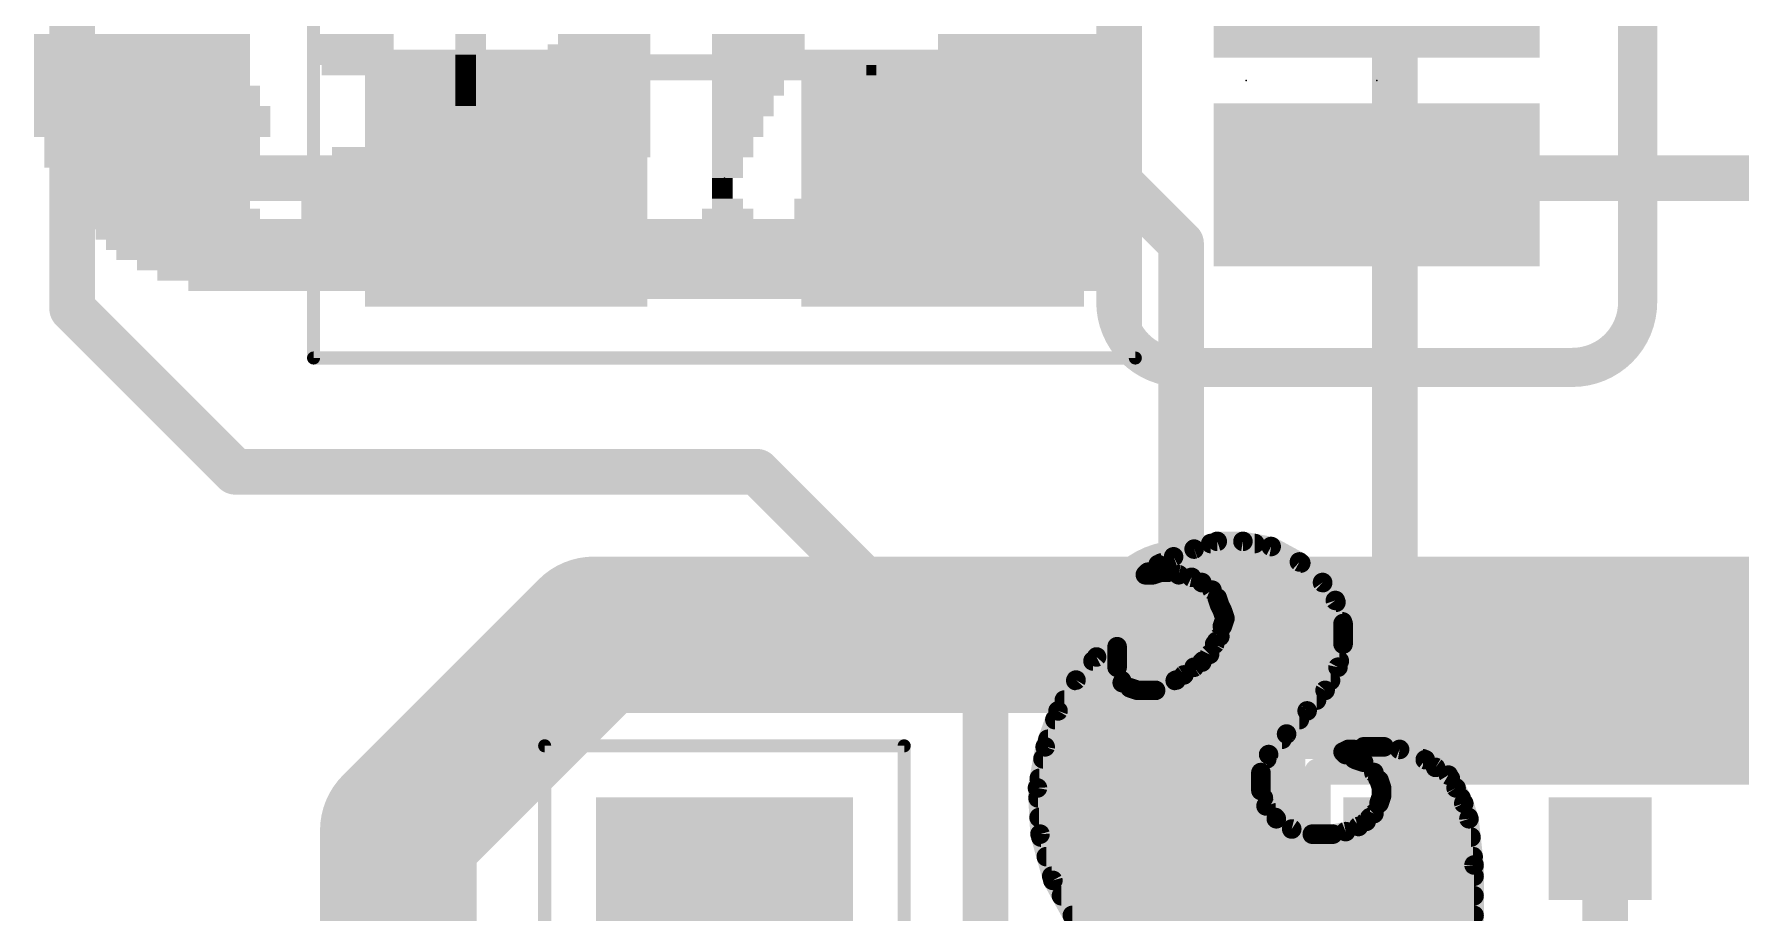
# Model space of a CAD drawing. Extents: x -37 to 70, y -13 to 33.
# Drawn here: x 6.2 to 12.85, y 13.65 to 17.07 of the extents above; entities that cross this region are included whole.
import ezdxf

# ---------------------------------------------------------------- set-up
doc = ezdxf.new("R2010")
doc.units = 0
for name, color, linetype in [('1', 12, 'CONTINUOUS'), ('16', 132, 'CONTINUOUS'), ('18', 110, 'CONTINUOUS'), ('21', 41, 'CONTINUOUS'), ('22', 40, 'CONTINUOUS'), ('23', 53, 'CONTINUOUS'), ('24', 53, 'CONTINUOUS'), ('39', 12, 'CONTINUOUS'), ('51', 53, 'CONTINUOUS')]:
    doc.layers.add(name, color=color, linetype=linetype)

# ---------------------------------------------------------------- blocks, each defined once
blk = doc.blocks.new('RECT')
blk.add_solid([(-0.5, -0.5), (0.5, -0.5), (-0.5, 0.5), (0.5, 0.5)])
blk = doc.blocks.new('ROUNDV')
at = {"const_width": 0.5}
blk.add_lwpolyline([(0, -0.25, 1), (0, 0.25, 1), (0, -0.25)], format="xyb", dxfattribs=at)

msp = doc.modelspace()

# ---------------------------------------------------------------- linework, layer by layer
at = {"layer": '1', "const_width": 0.1778}
for points in [[(6.35, 16.51), (6.35, 24.13)], [(11.5, 16.51), (11.5, 20.25)], [(6.35, 16.002), (6.35, 16.51)], [(8.04, 16.51), (6.35, 16.51)], [(9.74, 16.51), (10.414, 16.51)], [(10.668, 16.256), (10.414, 16.51)], [(15.66, 16.51), (11.5, 16.51)], [(11.5, 13.9), (11.5, 16.51)], [(10.668, 16.256), (10.668, 14.732)], [(6.985, 15.367), (6.35, 16.002)], [(9.017, 15.367), (6.985, 15.367)], [(9.906, 14.478), (9.017, 15.367)], [(10.668, 13.589), (10.668, 14.732)], [(9.906, 13.208), (9.906, 14.478)], [(12.3, 13.9), (12.319, 13.881)], [(12.319, 13.881), (12.319, 13.208)], [(11.049, 13.208), (10.668, 13.589)]]:
    msp.add_lwpolyline(points, dxfattribs=at)
at = {"layer": '1', "const_width": 0.0889}
for points in [[(6.35, 16.5545, 1), (6.35, 16.4656)], [(6.3945, 16.51, 1), (6.3056, 16.51)], [(6.3056, 16.51, 1), (6.3945, 16.51)], [(8.04, 16.4656, 1), (8.04, 16.5545)], [(9.74, 16.5545, 1), (9.74, 16.4656)], [(10.4454, 16.5414, 1), (10.3826, 16.4786)], [(10.414, 16.4656, 1), (10.414, 16.5545)], [(11.5, 16.5545, 1), (11.5, 16.4656)], [(11.5444, 16.51, 1), (11.4556, 16.51)], [(11.4556, 16.51, 1), (11.5444, 16.51)], [(10.7125, 16.256, 1), (10.6236, 16.256)], [(10.6366, 16.2246, 1), (10.6994, 16.2874)], [(6.3814, 16.0334, 1), (6.3186, 15.9706)], [(6.3056, 16.002, 1), (6.3945, 16.002)], [(6.985, 15.4115, 1), (6.985, 15.3226)], [(6.9536, 15.3356, 1), (7.0164, 15.3984)], [(9.0484, 15.3984, 1), (8.9856, 15.3356)], [(9.017, 15.3226, 1), (9.017, 15.4115)], [(10.7125, 14.732, 1), (10.6236, 14.732)], [(10.6236, 14.732, 1), (10.7125, 14.732)], [(9.9505, 14.478, 1), (9.8616, 14.478)], [(9.8746, 14.4466, 1), (9.9374, 14.5094)], [(12.3314, 13.9314, 1), (12.2686, 13.8686)], [(12.3635, 13.881, 1), (12.2746, 13.881)], [(12.2876, 13.8496, 1), (12.3504, 13.9124)], [(11.4556, 13.9, 1), (11.5444, 13.9)], [(10.6994, 13.6204, 1), (10.6366, 13.5576)]]:
    msp.add_lwpolyline(points, format="xyb", dxfattribs=at)
at = {"layer": '16', "const_width": 0.6096}
for points in [[(8.382, 14.732), (7.62, 13.97)], [(10.668, 14.732), (8.382, 14.732)], [(10.668, 14.732), (13.707, 14.732)], [(7.62, 13.97), (7.62, 13.208)]]:
    msp.add_lwpolyline(points, dxfattribs=at)
at = {"layer": '16', "const_width": 0.3048}
for points in [[(8.382, 14.8844, 1), (8.382, 14.5796)], [(8.4898, 14.6242, 1), (8.2742, 14.8398)], [(10.668, 14.8844, 1), (10.668, 14.5796)], [(10.668, 14.5796, 1), (10.668, 14.8844)], [(7.5122, 14.0778, 1), (7.7278, 13.8622)], [(7.7724, 13.97, 1), (7.4676, 13.97)]]:
    msp.add_lwpolyline(points, format="xyb", dxfattribs=at)
at = {"layer": '21', "const_width": 0.2032}
for points in [[(11.05, 11.05), (11.05, 14.35)], [(14.35, 14.35), (11.05, 14.35)]]:
    msp.add_lwpolyline(points, dxfattribs=at)
at = {"layer": '21', "const_width": 0.1016}
for points in [[(11.1008, 14.35, 1), (10.9992, 14.35)], [(11.05, 14.4008, 1), (11.05, 14.2992)]]:
    msp.add_lwpolyline(points, format="xyb", dxfattribs=at)
at = {"layer": '22'}
for points, const_width in [([(10.414, 17.7546), (10.414, 16.0274)], 0.1524), ([(12.446, 16.0274), (12.446, 17.7546)], 0.1524), ([(10.668, 15.7734), (12.192, 15.7734)], 0.1524), ([(10.639, 15.036), (10.719, 15.066)], 0.0762), ([(10.719, 15.066), (10.809, 15.096)], 0.0762), ([(10.7838, 15.0876), (10.9552, 15.0876)], 0.0762), ([(10.809, 15.096), (10.909, 15.096)], 0.0762), ([(10.909, 15.096), (11.019, 15.076)], 0.0762), ([(11.019, 15.076), (11.129, 15.016)], 0.0762), ([(10.539, 14.976), (10.579, 15.006)], 0.0762), ([(10.579, 15.006), (10.639, 15.036)], 0.0762), ([(10.5898, 15.0114), (11.1342, 15.0114)], 0.0762), ([(11.129, 15.016), (11.219, 14.936)], 0.0762), ([(10.529, 14.966), (10.539, 14.976)], 0.0762), ([(10.559, 14.966), (10.529, 14.966)], 0.0762), ([(10.589, 14.976), (10.559, 14.966)], 0.0762), ([(10.619, 14.976), (10.589, 14.976)], 0.0762), ([(10.659, 14.966), (10.619, 14.976)], 0.0762), ([(10.709, 14.956), (10.659, 14.966)], 0.0762), ([(10.749, 14.936), (10.709, 14.956)], 0.0762), ([(10.789, 14.906), (10.749, 14.936)], 0.0762), ([(10.7501, 14.9352), (11.2196, 14.9352)], 0.0762), ([(11.219, 14.936), (11.269, 14.866)], 0.0762), ([(10.809, 14.876), (10.789, 14.906)], 0.0762), ([(10.819, 14.846), (10.809, 14.876)], 0.0762), ([(10.8147, 14.859), (11.2713, 14.859)], 0.0762), ([(11.269, 14.866), (11.299, 14.776)], 0.0762), ([(10.829, 14.826), (10.819, 14.846)], 0.0762), ([(10.839, 14.796), (10.829, 14.826)], 0.0762), ([(10.829, 14.766), (10.839, 14.796)], 0.0762), ([(10.8346, 14.7828), (11.2967, 14.7828)], 0.0762), ([(10.799, 14.696), (10.819, 14.726)], 0.0762), ([(10.819, 14.726), (10.829, 14.766)], 0.0762), ([(11.299, 14.776), (11.299, 14.696)], 0.0762), ([(10.339, 14.646), (10.419, 14.686)], 0.0762), ([(10.419, 14.686), (10.419, 14.606)], 0.0762), ([(10.749, 14.626), (10.779, 14.656)], 0.0762), ([(10.779, 14.656), (10.799, 14.696)], 0.0762), ([(10.8061, 14.7066), (11.299, 14.7066)], 0.0762), ([(11.299, 14.696), (11.279, 14.606)], 0.0762), ([(10.259, 14.556), (10.339, 14.646)], 0.0762), ([(10.3251, 14.6304), (10.419, 14.6304)], 0.0762), ([(10.419, 14.606), (10.439, 14.546)], 0.0762), ([(10.679, 14.576), (10.719, 14.606)], 0.0762), ([(10.719, 14.606), (10.749, 14.626)], 0.0762), ([(10.7534, 14.6304), (11.2844, 14.6304)], 0.0762), ([(11.279, 14.606), (11.229, 14.516)], 0.0762), ([(10.189, 14.436), (10.259, 14.556)], 0.0762), ([(10.258, 14.5542), (10.4363, 14.5542)], 0.0762), ([(10.439, 14.546), (10.469, 14.526)], 0.0762), ([(10.469, 14.526), (10.499, 14.516)], 0.0762), ([(10.569, 14.516), (10.649, 14.556)], 0.0762), ([(10.6454, 14.5542), (11.2502, 14.5542)], 0.0762), ([(10.649, 14.556), (10.679, 14.576)], 0.0762), ([(10.2135, 14.478), (11.1958, 14.478)], 0.0762), ([(10.499, 14.516), (10.569, 14.516)], 0.0762), ([(11.229, 14.516), (11.159, 14.436)], 0.0762), ([(10.139, 14.296), (10.189, 14.436)], 0.0762), ([(10.1768, 14.4018), (11.1286, 14.4018)], 0.0762), ([(11.159, 14.436), (11.079, 14.346)], 0.0762), ([(10.1496, 14.3256), (11.0612, 14.3256)], 0.0762), ([(11.079, 14.346), (11.009, 14.266)], 0.0762), ([(10.109, 14.136), (10.139, 14.296)], 0.0762), ([(11.009, 14.266), (10.979, 14.196)], 0.0762), ([(11.299, 14.276), (11.319, 14.286)], 0.0762), ([(11.309, 14.266), (11.299, 14.276)], 0.0762), ([(11.349, 14.246), (11.309, 14.266)], 0.0762), ([(11.319, 14.286), (11.339, 14.286)], 0.0762), ([(11.339, 14.286), (11.379, 14.296)], 0.0762), ([(11.379, 14.296), (11.459, 14.296)], 0.0762), ([(11.459, 14.296), (11.519, 14.286)], 0.0762), ([(11.519, 14.286), (11.619, 14.246)], 0.0762), ([(10.1303, 14.2494), (11.0019, 14.2494)], 0.0762), ([(10.979, 14.196), (10.979, 14.126)], 0.0762), ([(11.3422, 14.2494), (11.6105, 14.2494)], 0.0762), ([(11.379, 14.236), (11.349, 14.246)], 0.0762), ([(11.419, 14.196), (11.379, 14.236)], 0.0762), ([(11.439, 14.166), (11.419, 14.196)], 0.0762), ([(11.619, 14.246), (11.659, 14.216)], 0.0762), ([(11.659, 14.216), (11.709, 14.186)], 0.0762), ([(11.709, 14.186), (11.739, 14.136)], 0.0762), ([(10.119, 13.956), (10.109, 14.136)], 0.0762), ([(10.116, 14.1732), (10.979, 14.1732)], 0.0762), ([(10.979, 14.126), (10.999, 14.066)], 0.0762), ([(11.4342, 14.1732), (11.7167, 14.1732)], 0.0762), ([(11.449, 14.136), (11.439, 14.166)], 0.0762), ([(11.449, 14.106), (11.449, 14.136)], 0.0762), ([(11.739, 14.136), (11.769, 14.076)], 0.0762), ([(10.1112, 14.097), (10.9887, 14.097)], 0.0762), ([(10.999, 14.066), (11.039, 14.016)], 0.0762), ([(11.419, 14.036), (11.439, 14.076)], 0.0762), ([(11.439, 14.076), (11.449, 14.106)], 0.0762), ([(11.446, 14.097), (11.7585, 14.097)], 0.0762), ([(11.769, 14.076), (11.789, 14.016)], 0.0762), ([(10.1154, 14.0208), (11.0352, 14.0208)], 0.0762), ([(11.039, 14.016), (11.099, 13.976)], 0.0762), ([(11.309, 13.966), (11.359, 13.986)], 0.0762), ([(11.359, 13.986), (11.389, 14.006)], 0.0762), ([(11.389, 14.006), (11.419, 14.036)], 0.0762), ([(11.4038, 14.0208), (11.7874, 14.0208)], 0.0762), ([(11.789, 14.016), (11.809, 13.836)], 0.0762), ([(10.169, 13.776), (10.119, 13.956)], 0.0762), ([(10.1222, 13.9446), (11.7969, 13.9446)], 0.0762), ([(11.099, 13.976), (11.179, 13.956)], 0.0762), ([(11.179, 13.956), (11.259, 13.956)], 0.0762), ([(11.259, 13.956), (11.309, 13.966)], 0.0762), ([(10.1433, 13.8684), (11.8054, 13.8684)], 0.0762), ([(10.1645, 13.7922), (11.809, 13.7922)], 0.0762), ([(11.809, 13.836), (11.809, 12.556)], 0.0762), ([(10.269, 13.596), (10.169, 13.776)], 0.0762), ([(10.2023, 13.716), (11.809, 13.716)], 0.0762), ([(10.2447, 13.6398), (11.809, 13.6398)], 0.0762)]:
    msp.add_lwpolyline(points, dxfattribs=dict(at, const_width=const_width))
for points, const_width in [([(10.414, 16.0274, 0.4142), (10.668, 15.7734)], 0.1524), ([(10.4521, 16.0274, 1), (10.3759, 16.0274)], 0.0762), ([(12.192, 15.7734, 0.4142), (12.446, 16.0274)], 0.1524), ([(12.4841, 16.0274, 1), (12.4079, 16.0274)], 0.0762), ([(10.3759, 16.0274, 1), (10.4521, 16.0274)], 0.0762), ([(12.4079, 16.0274, 1), (12.4841, 16.0274)], 0.0762), ([(10.668, 15.8115, 1), (10.668, 15.7353)], 0.0762), ([(10.668, 15.7353, 1), (10.668, 15.8115)], 0.0762), ([(12.192, 15.8115, 1), (12.192, 15.7353)], 0.0762), ([(12.192, 15.7353, 1), (12.192, 15.8115)], 0.0762), ([(10.713, 15.0841, 1), (10.725, 15.0479)], 0.0381), ([(10.7257, 15.0482, 1), (10.7123, 15.0838)], 0.0381), ([(10.7838, 15.1067, 1), (10.7838, 15.0686)], 0.0381), ([(10.809, 15.1151, 1), (10.809, 15.077)], 0.0381), ([(10.815, 15.0779, 1), (10.803, 15.1141)], 0.0381), ([(10.9124, 15.1147, 1), (10.9056, 15.0773)], 0.0381), ([(10.909, 15.077, 1), (10.909, 15.1151)], 0.0381), ([(10.9552, 15.0686, 1), (10.9552, 15.1067)], 0.0381), ([(11.0281, 15.0927, 1), (11.0099, 15.0593)], 0.0381), ([(11.0156, 15.0573, 1), (11.0224, 15.0947)], 0.0381), ([(10.5705, 15.023, 1), (10.5875, 14.989)], 0.0381), ([(10.5904, 14.9908, 1), (10.5676, 15.0212)], 0.0381), ([(10.5898, 15.0305, 1), (10.5898, 14.9924)], 0.0381), ([(10.6323, 15.0538, 1), (10.6457, 15.0182)], 0.0381), ([(10.6475, 15.019, 1), (10.6305, 15.053)], 0.0381), ([(11.1417, 15.0302, 1), (11.1163, 15.0018)], 0.0381), ([(11.1199, 14.9993, 1), (11.1381, 15.0327)], 0.0381), ([(11.1342, 14.9924, 1), (11.1342, 15.0305)], 0.0381), ([(10.529, 14.9851, 1), (10.529, 14.947)], 0.0381), ([(10.5155, 14.9795, 1), (10.5425, 14.9525)], 0.0381), ([(10.5276, 14.9912, 1), (10.5504, 14.9608)], 0.0381), ([(10.5525, 14.9625, 1), (10.5255, 14.9895)], 0.0381), ([(10.553, 14.9841, 1), (10.565, 14.9479)], 0.0381), ([(10.559, 14.947, 1), (10.559, 14.9851)], 0.0381), ([(10.589, 14.9951, 1), (10.589, 14.957)], 0.0381), ([(10.595, 14.9579, 1), (10.583, 14.9941)], 0.0381), ([(10.6236, 14.9945, 1), (10.6144, 14.9575)], 0.0381), ([(10.619, 14.957, 1), (10.619, 14.9951)], 0.0381), ([(10.6627, 14.9847, 1), (10.6553, 14.9473)], 0.0381), ([(10.6544, 14.9475, 1), (10.6636, 14.9845)], 0.0381), ([(10.7175, 14.973, 1), (10.7005, 14.939)], 0.0381), ([(10.7053, 14.9373, 1), (10.7127, 14.9747)], 0.0381), ([(10.7604, 14.9512, 1), (10.7376, 14.9208)], 0.0381), ([(10.7501, 14.9543, 1), (10.7501, 14.9162)], 0.0381), ([(10.7405, 14.919, 1), (10.7575, 14.953)], 0.0381), ([(11.2345, 14.9471, 1), (11.2035, 14.9249)], 0.0381), ([(11.2063, 14.9218, 1), (11.2317, 14.9502)], 0.0381), ([(11.2196, 14.9162, 1), (11.2196, 14.9543)], 0.0381), ([(10.8049, 14.9166, 1), (10.7731, 14.8954)], 0.0381), ([(10.7776, 14.8908, 1), (10.8004, 14.9212)], 0.0381), ([(10.8271, 14.882, 1), (10.7909, 14.87)], 0.0381), ([(10.7931, 14.8654, 1), (10.8249, 14.8866)], 0.0381), ([(10.8147, 14.878, 1), (10.8147, 14.8399)], 0.0381), ([(11.2871, 14.872, 1), (11.2509, 14.86)], 0.0381), ([(11.2535, 14.8549, 1), (11.2845, 14.8771)], 0.0381), ([(11.2713, 14.8399, 1), (11.2713, 14.878)], 0.0381), ([(10.836, 14.8545, 1), (10.802, 14.8375)], 0.0381), ([(10.8009, 14.84, 1), (10.8371, 14.852)], 0.0381), ([(10.8471, 14.832, 1), (10.8109, 14.82)], 0.0381), ([(10.812, 14.8175, 1), (10.846, 14.8345)], 0.0381), ([(10.8346, 14.8018, 1), (10.8346, 14.7637)], 0.0381), ([(10.8571, 14.79, 1), (10.8209, 14.802)], 0.0381), ([(10.8209, 14.79, 1), (10.8571, 14.802)], 0.0381), ([(11.2967, 14.7637, 1), (11.2967, 14.8018)], 0.0381), ([(10.8349, 14.7154, 1), (10.8031, 14.7366)], 0.0381), ([(10.8109, 14.772, 1), (10.8471, 14.76)], 0.0381), ([(10.8475, 14.7614, 1), (10.8105, 14.7706)], 0.0381), ([(11.3181, 14.776, 1), (11.28, 14.776)], 0.0381), ([(11.2809, 14.77, 1), (11.3171, 14.782)], 0.0381), ([(10.4381, 14.686, 1), (10.4, 14.686)], 0.0381), ([(10.4275, 14.669, 1), (10.4105, 14.703)], 0.0381), ([(10.7925, 14.6425, 1), (10.7655, 14.6695)], 0.0381), ([(10.7831, 14.7066, 1), (10.8149, 14.6854)], 0.0381), ([(10.816, 14.6875, 1), (10.782, 14.7045)], 0.0381), ([(10.8061, 14.7256, 1), (10.8061, 14.6875)], 0.0381), ([(10.8005, 14.7306, 1), (10.8375, 14.7214)], 0.0381), ([(11.28, 14.696, 1), (11.3181, 14.696)], 0.0381), ([(11.3176, 14.6919, 1), (11.2804, 14.7001)], 0.0381), ([(11.299, 14.6875, 1), (11.299, 14.7256)], 0.0381), ([(10.3251, 14.6494, 1), (10.3251, 14.6113)], 0.0381), ([(10.3305, 14.663, 1), (10.3475, 14.629)], 0.0381), ([(10.3532, 14.6333, 1), (10.3248, 14.6587)], 0.0381), ([(10.4371, 14.612, 1), (10.4009, 14.6)], 0.0381), ([(10.4, 14.606, 1), (10.4381, 14.606)], 0.0381), ([(10.419, 14.6113, 1), (10.419, 14.6494)], 0.0381), ([(10.7084, 14.6219, 1), (10.7296, 14.5901)], 0.0381), ([(10.7304, 14.5908, 1), (10.7076, 14.6212)], 0.0381), ([(10.7355, 14.6395, 1), (10.7625, 14.6125)], 0.0381), ([(10.7534, 14.6494, 1), (10.7534, 14.6113)], 0.0381), ([(10.7596, 14.6101, 1), (10.7384, 14.6419)], 0.0381), ([(10.762, 14.6645, 1), (10.796, 14.6475)], 0.0381), ([(11.2604, 14.6101, 1), (11.2976, 14.6019)], 0.0381), ([(11.2957, 14.5967, 1), (11.2623, 14.6153)], 0.0381), ([(11.2844, 14.6113, 1), (11.2844, 14.6494)], 0.0381), ([(10.258, 14.5733, 1), (10.258, 14.5352)], 0.0381), ([(10.2448, 14.5687, 1), (10.2732, 14.5433)], 0.0381), ([(10.2755, 14.5464, 1), (10.2425, 14.5656)], 0.0381), ([(10.4496, 14.5619, 1), (10.4284, 14.5301)], 0.0381), ([(10.4209, 14.54, 1), (10.4571, 14.552)], 0.0381), ([(10.4363, 14.5352, 1), (10.4363, 14.5733)], 0.0381), ([(10.475, 14.5441, 1), (10.463, 14.5079)], 0.0381), ([(10.4584, 14.5101, 1), (10.4796, 14.5419)], 0.0381), ([(10.6454, 14.5733, 1), (10.6454, 14.5352)], 0.0381), ([(10.6384, 14.5719, 1), (10.6596, 14.5401)], 0.0381), ([(10.6575, 14.539, 1), (10.6405, 14.573)], 0.0381), ([(10.6676, 14.5912, 1), (10.6904, 14.5608)], 0.0381), ([(10.6896, 14.5601, 1), (10.6684, 14.5919)], 0.0381), ([(11.2502, 14.5352, 1), (11.2502, 14.5733)], 0.0381), ([(10.2135, 14.4971, 1), (10.2135, 14.459)], 0.0381), ([(10.499, 14.5351, 1), (10.499, 14.497)], 0.0381), ([(10.493, 14.4979, 1), (10.505, 14.5341)], 0.0381), ([(10.5605, 14.533, 1), (10.5775, 14.499)], 0.0381), ([(10.569, 14.497, 1), (10.569, 14.5351)], 0.0381), ([(11.1958, 14.459, 1), (11.1958, 14.4971)], 0.0381), ([(11.2123, 14.5253, 1), (11.2457, 14.5067)], 0.0381), ([(11.2433, 14.5035, 1), (11.2147, 14.5285)], 0.0381), ([(10.1768, 14.4209, 1), (10.1768, 14.3828)], 0.0381), ([(10.1725, 14.4456, 1), (10.2055, 14.4264)], 0.0381), ([(10.2069, 14.4296, 1), (10.1711, 14.4424)], 0.0381), ([(11.1286, 14.3828, 1), (11.1286, 14.4209)], 0.0381), ([(11.1447, 14.4485, 1), (11.1733, 14.4235)], 0.0381), ([(11.1732, 14.4233, 1), (11.1448, 14.4487)], 0.0381), ([(10.1496, 14.3447, 1), (10.1496, 14.3066)], 0.0381), ([(11.0648, 14.3587, 1), (11.0932, 14.3333)], 0.0381), ([(11.0612, 14.3066, 1), (11.0612, 14.3447)], 0.0381), ([(11.0933, 14.3335, 1), (11.0647, 14.3585)], 0.0381), ([(10.1211, 14.3024, 1), (10.1569, 14.2896)], 0.0381), ([(10.1577, 14.2925, 1), (10.1203, 14.2995)], 0.0381), ([(10.9947, 14.2785, 1), (11.0233, 14.2535)], 0.0381), ([(11.0265, 14.2585, 1), (10.9915, 14.2735)], 0.0381), ([(11.3125, 14.2895, 1), (11.2855, 14.2625)], 0.0381), ([(11.2905, 14.293, 1), (11.3075, 14.259)], 0.0381), ([(11.3175, 14.283, 1), (11.3005, 14.249)], 0.0381), ([(11.2955, 14.2525, 1), (11.3225, 14.2795)], 0.0381), ([(11.319, 14.3051, 1), (11.319, 14.267)], 0.0381), ([(11.3275, 14.269, 1), (11.3105, 14.303)], 0.0381), ([(11.3344, 14.3045, 1), (11.3436, 14.2675)], 0.0381), ([(11.339, 14.267, 1), (11.339, 14.3051)], 0.0381), ([(11.379, 14.3151, 1), (11.379, 14.277)], 0.0381), ([(11.3836, 14.2775, 1), (11.3744, 14.3145)], 0.0381), ([(11.4621, 14.3148, 1), (11.4559, 14.2772)], 0.0381), ([(11.459, 14.277, 1), (11.459, 14.3151)], 0.0381), ([(11.5261, 14.3037, 1), (11.5119, 14.2683)], 0.0381), ([(11.5159, 14.2672, 1), (11.5221, 14.3048)], 0.0381), ([(10.1303, 14.2685, 1), (10.1303, 14.2304)], 0.0381), ([(10.9615, 14.2035, 1), (10.9965, 14.1885)], 0.0381), ([(10.9981, 14.196, 1), (10.96, 14.196)], 0.0381), ([(11.0019, 14.2304, 1), (11.0019, 14.2685)], 0.0381), ([(11.3422, 14.2685, 1), (11.3422, 14.2304)], 0.0381), ([(11.355, 14.2641, 1), (11.343, 14.2279)], 0.0381), ([(11.3405, 14.229, 1), (11.3575, 14.263)], 0.0381), ([(11.3925, 14.2495, 1), (11.3655, 14.2225)], 0.0381), ([(11.373, 14.2179, 1), (11.385, 14.2541)], 0.0381), ([(11.4349, 14.2066, 1), (11.4031, 14.1854)], 0.0381), ([(11.4055, 14.1825, 1), (11.4325, 14.2095)], 0.0381), ([(11.6304, 14.2612, 1), (11.6076, 14.2308)], 0.0381), ([(11.6105, 14.2304, 1), (11.6105, 14.2685)], 0.0381), ([(11.6119, 14.2283, 1), (11.6261, 14.2637)], 0.0381), ([(11.6688, 14.2323, 1), (11.6492, 14.1997)], 0.0381), ([(11.6476, 14.2008, 1), (11.6704, 14.2312)], 0.0381), ([(11.7253, 14.1958, 1), (11.6927, 14.1762)], 0.0381), ([(10.128, 14.1371, 1), (10.09, 14.1349)], 0.0381), ([(10.0903, 14.1395, 1), (10.1277, 14.1325)], 0.0381), ([(10.116, 14.1923, 1), (10.116, 14.1542)], 0.0381), ([(10.9971, 14.132, 1), (10.9609, 14.12)], 0.0381), ([(10.979, 14.1542, 1), (10.979, 14.1923)], 0.0381), ([(11.4342, 14.1923, 1), (11.4342, 14.1542)], 0.0381), ([(11.4571, 14.172, 1), (11.4209, 14.16)], 0.0381), ([(11.4231, 14.1554, 1), (11.4549, 14.1766)], 0.0381), ([(11.468, 14.136, 1), (11.4299, 14.136)], 0.0381), ([(11.4309, 14.13, 1), (11.4671, 14.142)], 0.0381), ([(11.6992, 14.1697, 1), (11.7188, 14.2023)], 0.0381), ([(11.7167, 14.1542, 1), (11.7167, 14.1923)], 0.0381), ([(11.756, 14.1445, 1), (11.722, 14.1275)], 0.0381), ([(11.7227, 14.1262, 1), (11.7553, 14.1458)], 0.0381), ([(10.1112, 14.1161, 1), (10.1112, 14.078)], 0.0381), ([(10.96, 14.126, 1), (10.9981, 14.126)], 0.0381), ([(11.0139, 14.0779, 1), (10.9841, 14.0541)], 0.0381), ([(10.9809, 14.06, 1), (11.0171, 14.072)], 0.0381), ([(10.9887, 14.078, 1), (10.9887, 14.1161)], 0.0381), ([(11.4209, 14.082, 1), (11.4571, 14.07)], 0.0381), ([(11.456, 14.0675, 1), (11.422, 14.0845)], 0.0381), ([(11.446, 14.1161, 1), (11.446, 14.078)], 0.0381), ([(11.4299, 14.106, 1), (11.468, 14.106)], 0.0381), ([(11.4671, 14.1, 1), (11.4309, 14.112)], 0.0381), ([(11.7871, 14.082, 1), (11.7509, 14.07)], 0.0381), ([(11.752, 14.0675, 1), (11.786, 14.0845)], 0.0381), ([(11.7585, 14.078, 1), (11.7585, 14.1161)], 0.0381), ([(10.1154, 14.0399, 1), (10.1154, 14.0018)], 0.0381), ([(11.0496, 14.0319, 1), (11.0284, 14.0001)], 0.0381), ([(11.0241, 14.0041, 1), (11.0539, 14.0279)], 0.0381), ([(11.0352, 14.0018, 1), (11.0352, 14.0399)], 0.0381), ([(11.3661, 13.9683, 1), (11.3519, 14.0037)], 0.0381), ([(11.3755, 14.0195, 1), (11.4025, 13.9925)], 0.0381), ([(11.3996, 13.9901, 1), (11.3784, 14.0219)], 0.0381), ([(11.4038, 14.0399, 1), (11.4038, 14.0018)], 0.0381), ([(11.402, 14.0445, 1), (11.436, 14.0275)], 0.0381), ([(11.4325, 14.0225, 1), (11.4055, 14.0495)], 0.0381), ([(11.8079, 14.0181, 1), (11.7701, 14.0139)], 0.0381), ([(11.7709, 14.01, 1), (11.8071, 14.022)], 0.0381), ([(11.7874, 14.0018, 1), (11.7874, 14.0399)], 0.0381), ([(10.1374, 13.9611, 1), (10.1006, 13.9509)], 0.0381), ([(10.1, 13.9549, 1), (10.138, 13.9571)], 0.0381), ([(10.1222, 13.9637, 1), (10.1222, 13.9256)], 0.0381), ([(11.1036, 13.9945, 1), (11.0944, 13.9575)], 0.0381), ([(11.0884, 13.9601, 1), (11.1096, 13.9919)], 0.0381), ([(11.179, 13.9751, 1), (11.179, 13.937)], 0.0381), ([(11.1744, 13.9375, 1), (11.1836, 13.9745)], 0.0381), ([(11.2553, 13.9747, 1), (11.2627, 13.9373)], 0.0381), ([(11.259, 13.937, 1), (11.259, 13.9751)], 0.0381), ([(11.3019, 13.9837, 1), (11.3161, 13.9483)], 0.0381), ([(11.3127, 13.9473, 1), (11.3053, 13.9847)], 0.0381), ([(11.3484, 14.0019, 1), (11.3696, 13.9701)], 0.0381), ([(11.7969, 13.9256, 1), (11.7969, 13.9637)], 0.0381), ([(10.1433, 13.8875, 1), (10.1433, 13.8494)], 0.0381), ([(11.8054, 13.8494, 1), (11.8054, 13.8875)], 0.0381), ([(10.1645, 13.8113, 1), (10.1645, 13.7732)], 0.0381), ([(11.8281, 13.836, 1), (11.79, 13.836)], 0.0381), ([(11.7901, 13.8339, 1), (11.8279, 13.8381)], 0.0381), ([(11.809, 13.7732, 1), (11.809, 13.8113)], 0.0381), ([(10.1857, 13.7853, 1), (10.1523, 13.7667)], 0.0381), ([(10.1506, 13.7709, 1), (10.1874, 13.7811)], 0.0381), ([(10.2023, 13.7351, 1), (10.2023, 13.697)], 0.0381), ([(11.809, 13.697, 1), (11.809, 13.7351)], 0.0381), ([(10.2447, 13.6589, 1), (10.2447, 13.6208)], 0.0381), ([(11.809, 13.6208, 1), (11.809, 13.6589)], 0.0381)]:
    msp.add_lwpolyline(points, format="xyb", dxfattribs=dict(at, const_width=const_width))
at = {"layer": '23'}
msp.add_point((8.89, 16.51), dxfattribs=at)
at = {"layer": '24'}
for p in [(10.922, 16.891), (11.43, 16.891)]:
    msp.add_point(p, dxfattribs=at)
at = {"layer": '39', "const_width": 0.0508}
for points in [[(7.29, 15.81), (7.29, 17.21)], [(10.49, 17.21), (10.49, 15.81)], [(10.49, 15.81), (7.29, 15.81)], [(8.19, 11.1), (8.19, 14.3)], [(8.19, 14.3), (9.59, 14.3)], [(9.59, 14.3), (9.59, 11.1)]]:
    msp.add_lwpolyline(points, dxfattribs=at)
at = {"layer": '39', "const_width": 0.0254}
for points in [[(7.29, 15.8227, 1), (7.29, 15.7973)], [(7.2773, 15.81, 1), (7.3027, 15.81)], [(10.4773, 15.81, 1), (10.5027, 15.81)], [(10.49, 15.7973, 1), (10.49, 15.8227)], [(8.2027, 14.3, 1), (8.1773, 14.3)], [(8.19, 14.3127, 1), (8.19, 14.2873)], [(9.6027, 14.3, 1), (9.5773, 14.3)], [(9.59, 14.2873, 1), (9.59, 14.3127)]]:
    msp.add_lwpolyline(points, format="xyb", dxfattribs=at)
at = {"layer": '51', "const_width": 0.1016}
for points in [[(8.534, 16.942), (9.246, 16.942)], [(8.534, 16.091), (9.246, 16.091)], [(11.2, 11.2), (11.2, 14.2)], [(11.2, 14.2), (14.2, 14.2)]]:
    msp.add_lwpolyline(points, dxfattribs=at)
at = {"layer": '51', "const_width": 0.0508}
for points in [[(8.534, 16.9674, 1), (8.534, 16.9166)], [(9.246, 16.9166, 1), (9.246, 16.9674)], [(8.534, 16.1164, 1), (8.534, 16.0656)], [(9.246, 16.0656, 1), (9.246, 16.1164)], [(11.2254, 14.2, 1), (11.1746, 14.2)], [(11.2, 14.2254, 1), (11.2, 14.1746)]]:
    msp.add_lwpolyline(points, format="xyb", dxfattribs=at)

# ---------------------------------------------------------------- block references
at = {"layer": '1', "xscale": 1.1}
for p in [(8.04, 16.51), (9.74, 16.51)]:
    msp.add_blockref('RECT', p, dxfattribs=at)
at = {"layer": '1', "xscale": 1.1, "rotation": 90}
msp.add_blockref('RECT', (8.89, 13.55), dxfattribs=at)
at = {"layer": '1', "xscale": 0.4, "yscale": 0.4, "rotation": 270}
for p in [(11.5, 13.9), (12.3, 13.9)]:
    msp.add_blockref('RECT', p, dxfattribs=at)
at = {"layer": '16', "xscale": 0.635, "yscale": 1.27, "rotation": 90}
for p in [(11.43, 17.2974), (11.43, 16.4846)]:
    msp.add_blockref('RECT', p, dxfattribs=at)
at = {"layer": '18', "xscale": 0.7366, "yscale": 0.7366}
msp.add_blockref('ROUNDV', (10.668, 14.732), dxfattribs=at)
msp.add_blockref('ROUNDV', (10.668, 14.732), dxfattribs=at)
at = {"layer": '22', "yscale": 0.04, "rotation": 180}
for p, xscale in [((6.622, 17.051), 0.84), ((6.622, 17.011), 0.84), ((7.442, 17.051), 0.32), ((7.442, 17.011), 0.32), ((7.902, 17.051), 0.12), ((7.902, 17.011), 0.12), ((8.402, 17.011), 0.4), ((8.422, 17.051), 0.36), ((9.022, 17.051), 0.36), ((9.022, 17.011), 0.36), ((10.062, 17.051), 0.68), ((10.062, 17.011), 0.68), ((6.622, 16.971), 0.84), ((6.622, 16.931), 0.84), ((7.442, 16.971), 0.32), ((7.462, 16.931), 0.28), ((7.882, 16.971), 0.08), ((7.882, 16.931), 0.08), ((8.402, 16.971), 0.4), ((8.402, 16.931), 0.4), ((9.002, 16.971), 0.32), ((9.002, 16.931), 0.32), ((9.462, 16.931), 0.04), ((10.082, 16.971), 0.64), ((10.082, 16.931), 0.64), ((6.622, 16.891), 0.84), ((7.882, 16.891), 0.08), ((8.402, 16.891), 0.4), ((8.982, 16.891), 0.28), ((9.462, 16.891), 0.12), ((10.102, 16.891), 0.6), ((6.642, 16.851), 0.88), ((6.642, 16.811), 0.88), ((7.882, 16.851), 0.08), ((7.882, 16.811), 0.08), ((8.402, 16.851), 0.4), ((8.402, 16.811), 0.4), ((8.982, 16.851), 0.28), ((8.962, 16.811), 0.24), ((9.462, 16.811), 0.2), ((9.462, 16.851), 0.12), ((10.102, 16.851), 0.6), ((10.122, 16.811), 0.56), ((6.662, 16.771), 0.92), ((6.662, 16.731), 0.92), ((7.902, 16.771), 0.12), ((7.902, 16.731), 0.12), ((8.402, 16.771), 0.4), ((8.422, 16.731), 0.36), ((8.962, 16.771), 0.24), ((8.942, 16.731), 0.2), ((10.122, 16.771), 0.56), ((10.122, 16.731), 0.56), ((6.662, 16.691), 0.92), ((7.902, 16.691), 0.12), ((8.422, 16.691), 0.36), ((8.942, 16.691), 0.2), ((10.142, 16.691), 0.52), ((6.662, 16.651), 0.84), ((6.662, 16.611), 0.84), ((7.482, 16.611), 0.24), ((7.922, 16.651), 0.16), ((7.922, 16.611), 0.16), ((8.462, 16.651), 0.28), ((8.502, 16.611), 0.2), ((8.922, 16.651), 0.16), ((8.922, 16.611), 0.16), ((10.142, 16.651), 0.52), ((10.162, 16.611), 0.48), ((6.642, 16.571), 0.8), ((6.662, 16.531), 0.76), ((7.462, 16.571), 0.28), ((7.462, 16.531), 0.28), ((7.942, 16.571), 0.2), ((7.962, 16.531), 0.24), ((8.902, 16.571), 0.12), ((8.902, 16.531), 0.12), ((9.442, 16.571), 0.4), ((9.462, 16.531), 0.44), ((10.162, 16.571), 0.48), ((10.182, 16.531), 0.44), ((6.662, 16.491), 0.76), ((7.442, 16.491), 0.32), ((7.982, 16.491), 0.28), ((8.882, 16.491), 0.08), ((9.442, 16.491), 0.48), ((10.182, 16.491), 0.44), ((6.662, 16.451), 0.68), ((6.682, 16.411), 0.72), ((7.422, 16.411), 0.36), ((7.442, 16.451), 0.32), ((8.002, 16.451), 0.32), ((8.022, 16.411), 0.36), ((8.882, 16.451), 0.08), ((8.902, 16.411), 0.12), ((9.442, 16.411), 0.56), ((9.462, 16.451), 0.52), ((10.182, 16.411), 0.44), ((10.202, 16.451), 0.4), ((6.722, 16.371), 0.72), ((8.402, 16.331), 4), ((7.442, 16.371), 0.4), ((8.062, 16.371), 0.52), ((8.902, 16.371), 0.2), ((9.462, 16.371), 0.6), ((10.162, 16.371), 0.48), ((8.422, 16.291), 3.96), ((8.442, 16.251), 3.92), ((8.462, 16.211), 3.88), ((8.502, 16.171), 3.8), ((8.542, 16.131), 3.72), ((8.602, 16.091), 3.6)]:
    msp.add_blockref('RECT', p, dxfattribs=dict(at, xscale=xscale))
at = {"layer": '51', "xscale": 0.5001, "yscale": 0.95}
for p in [(8.3018, 16.5151), (9.4703, 16.5151)]:
    msp.add_blockref('RECT', p, dxfattribs=at)

doc.saveas('drawing.dxf')
